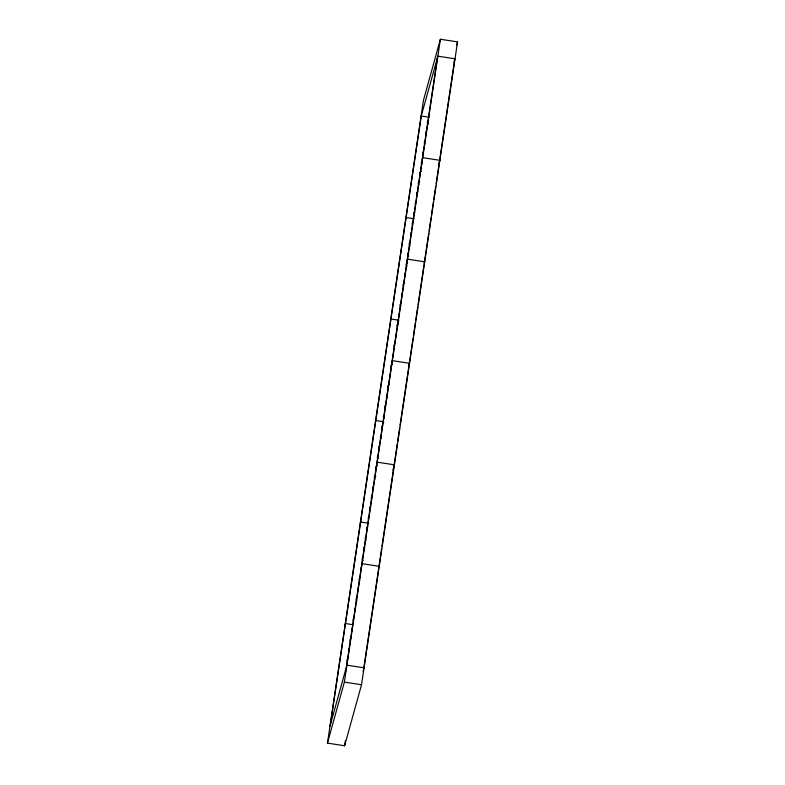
<?xml version="1.0" encoding="UTF-8"?>
<svg xmlns="http://www.w3.org/2000/svg" width="785" height="785" viewBox="0 0 785 785"><rect width="100%" height="100%" fill="white"/><g stroke="black" fill="none" stroke-linecap="round" stroke-linejoin="round"><path stroke-width="1.18" d="M327.453 743.12L423.468 100.274L440.385 39.25L457.547 41.88L361.532 684.726L344.615 745.75L327.453 743.12L344.37 682.106L440.385 39.25M330.299 725.046L421.26 116.023L429.267 117.25M346.421 666.926L437.373 57.913M344.615 745.75L345.331 740.912M363.759 668.349L378.556 569.262M381.628 548.715L378.743 568.055L379.224 566.309L362.062 563.679L361.581 565.426M381.991 546.301L397.328 443.594M397.691 441.17L399.673 427.884M400.036 425.47L413.028 338.463M413.391 336.049L415.373 322.753M415.736 320.339L417.718 307.043M418.081 304.629L424.037 264.751M428.728 233.331L424.214 263.544L424.705 261.798L407.543 259.178L407.062 260.914M429.091 230.918L431.073 217.622M431.436 215.208L433.418 201.922M433.781 199.498L435.773 186.212M436.126 183.788L454.535 60.533M420.937 117.191L437.863 56.167L455.025 58.797L454.044 62.319M405.776 218.691L406.1 217.523L414.107 218.75M422.212 159.414L422.703 157.667L439.865 160.297L438.413 165.527M456.576 45.402L457.547 41.88M390.616 320.192L390.94 319.034L398.947 320.26M375.456 421.692L375.779 420.534L383.786 421.761M391.901 362.425L392.382 360.678L409.544 363.308L409.054 365.045M360.295 523.202L360.619 522.035L368.626 523.261M376.741 463.925L377.222 462.179L394.384 464.808L392.932 470.038M345.135 624.703L345.459 623.535L352.328 624.595M329.975 726.203L346.901 665.189L364.063 667.809L363.082 671.332M344.37 682.106L361.532 684.726M399.074 316.492A1.737 1.707 15.5 0 1 399.025 314.078M411.016 235.078A1.737 1.707 15.5 0 1 411.772 232.468M402.391 296.416A1.737 1.707 15.5 0 1 402.126 293.708M412.527 224.922A1.737 1.707 15.5 0 1 412.567 222.842M412.89 222.538A1.737 1.707 15.5 0 1 413.283 222.322M408.691 255.93A1.737 1.707 15.5 0 1 408.73 252.77M410.202 245.783A1.737 1.707 15.5 0 1 410.251 242.624M405.266 276.006A1.737 1.707 15.5 0 1 405.305 273.288M407.17 266.086A1.737 1.707 15.5 0 1 407.219 262.926M403.755 286.152A1.737 1.707 15.5 0 1 403.794 283.434M400.831 306.533A1.737 1.707 15.5 0 1 400.654 303.824M368.479 519.15A1.737 1.707 15.5 0 1 368.44 517.443M369.058 516.805A1.737 1.707 15.5 0 1 369.48 516.628M381.01 438.403A1.737 1.707 15.5 0 1 381.049 435.695M371.717 499.132A1.737 1.707 15.5 0 1 371.815 496.709M372.178 496.454A1.737 1.707 15.5 0 1 372.6 496.306M382.53 428.257A1.737 1.707 15.5 0 1 382.57 425.539M377.977 458.705A1.737 1.707 15.5 0 1 378.017 455.997M379.498 448.559A1.737 1.707 15.5 0 1 379.538 445.841M374.945 479.007A1.737 1.707 15.5 0 1 374.985 476.289M375.387 476.073A1.737 1.707 15.5 0 1 375.819 475.975M376.466 468.861A1.737 1.707 15.5 0 1 376.506 466.143M376.898 465.927A1.737 1.707 15.5 0 1 377.34 465.819M373.111 488.839A1.737 1.707 15.5 0 1 373.15 486.749M370.167 509.239A1.737 1.707 15.5 0 1 370.029 507.159M370.334 506.825A1.737 1.707 15.5 0 1 370.706 506.58M350.375 641.09A1.737 1.707 15.5 0 1 350.404 639.01M350.728 638.696A1.737 1.707 15.5 0 1 351.13 638.48M352.21 631.268A1.737 1.707 15.5 0 1 351.925 628.854M347.343 661.392A1.737 1.707 15.5 0 1 347.372 659.312M347.696 658.998A1.737 1.707 15.5 0 1 348.098 658.782M348.864 651.236A1.737 1.707 15.5 0 1 348.893 649.156M349.217 648.852A1.737 1.707 15.5 0 1 349.61 648.636M345.832 671.538A1.737 1.707 15.5 0 1 345.861 669.458M346.185 669.144A1.737 1.707 15.5 0 1 346.577 668.938M353.603 621.004A1.737 1.707 15.5 0 1 353.544 618.58M366.242 540.139A1.737 1.707 15.5 0 1 366.291 536.979M356.91 600.917A1.737 1.707 15.5 0 1 356.655 598.219M367.046 529.433A1.737 1.707 15.5 0 1 367.802 526.833M363.21 560.441A1.737 1.707 15.5 0 1 363.249 557.281M364.721 550.295A1.737 1.707 15.5 0 1 364.77 547.125M359.785 580.508A1.737 1.707 15.5 0 1 359.824 577.799M361.306 570.361A1.737 1.707 15.5 0 1 361.345 567.643M358.274 590.663A1.737 1.707 15.5 0 1 358.313 587.945M355.35 611.044A1.737 1.707 15.5 0 1 355.173 608.336M384.287 418.268A1.737 1.707 15.5 0 1 384.218 415.304M396.17 336.902A1.737 1.707 15.5 0 1 395.885 334.498M387.231 397.916A1.737 1.707 15.5 0 1 387.339 394.953M397.691 326.756A1.737 1.707 15.5 0 1 397.73 324.038M398.123 323.822A1.737 1.707 15.5 0 1 398.564 323.714M392.824 356.881A1.737 1.707 15.5 0 1 392.853 354.8M393.177 354.486A1.737 1.707 15.5 0 1 393.57 354.271M394.335 346.735A1.737 1.707 15.5 0 1 394.374 344.644M389.792 377.183A1.737 1.707 15.5 0 1 390.547 374.573M391.303 367.027A1.737 1.707 15.5 0 1 391.342 364.947M391.666 364.642A1.737 1.707 15.5 0 1 392.058 364.426M388.271 387.329A1.737 1.707 15.5 0 1 389.026 384.728M385.671 408.033A1.737 1.707 15.5 0 1 385.867 405.08M413.96 214.639A1.737 1.707 15.5 0 1 414.186 212.568M414.539 212.293A1.737 1.707 15.5 0 1 414.951 212.117M426.49 133.901A1.737 1.707 15.5 0 1 426.53 131.183M417.198 194.621A1.737 1.707 15.5 0 1 417.286 192.197M417.659 191.942A1.737 1.707 15.5 0 1 418.081 191.795M428.394 123.981A1.737 1.707 15.5 0 1 428.051 121.027M423.458 154.203A1.737 1.707 15.5 0 1 423.498 151.485M424.97 144.048A1.737 1.707 15.5 0 1 425.019 141.329M420.426 174.496A1.737 1.707 15.5 0 1 420.466 171.787M420.868 171.572A1.737 1.707 15.5 0 1 421.3 171.464M421.938 164.35A1.737 1.707 15.5 0 1 421.987 161.631M418.905 184.652A1.737 1.707 15.5 0 1 418.954 181.934M419.347 181.718A1.737 1.707 15.5 0 1 419.789 181.61M415.648 204.738A1.737 1.707 15.5 0 1 415.51 202.648M416.187 202.069A1.737 1.707 15.5 0 1 416.619 201.931"/></g></svg>
